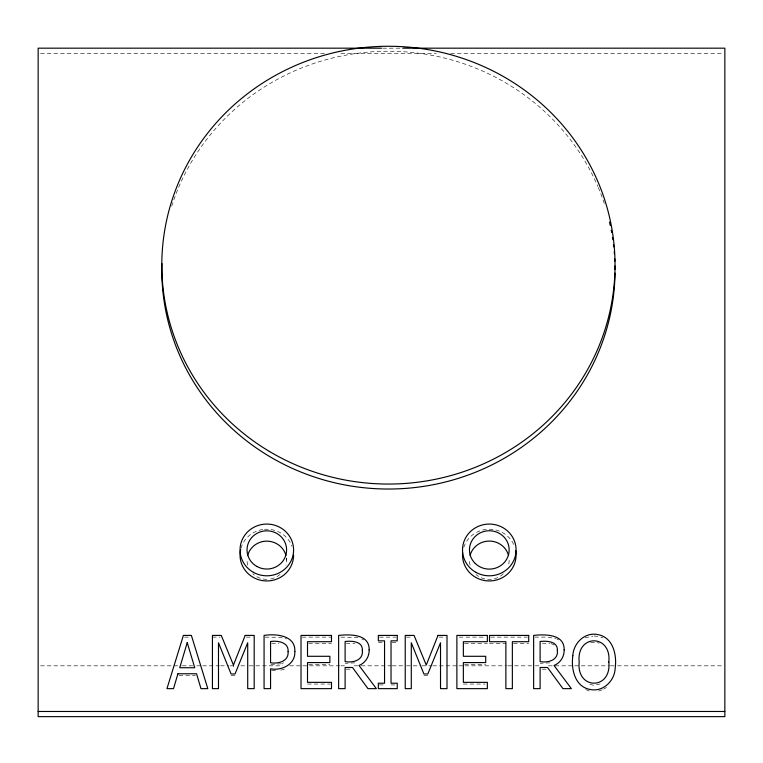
<?xml version="1.0" encoding="UTF-8"?>
<svg xmlns="http://www.w3.org/2000/svg" width="763" height="763" viewBox="0 0 763 763"><rect width="100%" height="100%" fill="white"/><g stroke="black" fill="none" stroke-linecap="round" stroke-linejoin="round"><path stroke-width="0.57" stroke-dasharray="3.81 2.86" d="M603.676 689.132L606.471 687.434M282.062 663.448L283.54 662.809M600.1 683.963L594.015 685.346L587.93 683.963M585.097 637.858L592.813 636.132M598.564 691.02L602.741 689.695M280.813 670.162L284.666 669.122M281.328 663.772L270.56 664.468M354.814 662.866L345.114 663.295M549.818 662.866L540.118 663.295M590.705 642.465L596.18 642.36M382.692 48.174L402.959 48.174M40.534 53.334L326.659 53.334M340.966 53.334L436.341 53.334M450.647 53.334L723.658 53.334M184.541 637.124L190.245 637.124M212.429 637.124L220.164 637.124M246.315 637.124L253.068 637.124M265.19 637.124L280.317 637.324L286.545 638.936M302.196 637.124L331.495 637.124M340.918 637.124L358.219 637.63M379.516 637.124L396.064 637.124M406.345 637.124L412.964 637.124M439.126 637.124L445.878 637.124M459.231 637.124L485.01 637.124M490.704 637.124L527.538 637.124M534.777 637.124L546.203 637.124L555.979 638.459M378.334 642.56L383.512 642.56M392.068 642.56L397.246 642.56M271.628 643.199L278.981 643.486M346.183 643.199L354.938 643.514M542.255 643.199L549.942 643.514M308.653 643.419L331.495 643.419M464.505 643.419L487.357 643.419M489.512 643.419L505.879 643.419M513.528 643.419L528.721 643.419M308.681 664.296L329.864 664.296M464.543 664.296L485.716 664.296M40.534 665.822L181.213 665.822M182.405 665.822L195.519 665.822M196.711 665.822L201.48 665.822M202.672 665.822L219.362 665.822M220.555 665.822L228.9 665.822M230.092 665.822L236.053 665.822M240.822 665.822L247.975 665.822M249.167 665.822L282.548 665.822M289.702 665.822L301.623 665.822M302.816 665.822L339.773 665.822M340.966 665.822L344.542 665.822M354.08 665.822L360.041 665.822M361.233 665.822L391.038 665.822M392.23 665.822L405.344 665.822M406.536 665.822L420.842 665.822M422.034 665.822L431.572 665.822M432.764 665.822L457.8 665.822M458.992 665.822L463.761 665.822M464.953 665.822L506.68 665.822M507.872 665.822L534.1 665.822M535.292 665.822L538.869 665.822M548.406 665.822L573.442 665.822M574.634 665.822L609.208 665.822M610.4 665.822L616.361 665.822M617.553 665.822L723.658 665.822M346.173 669.189L351.457 669.189M542.226 669.189L546.451 669.189M271.657 670.515L276.053 670.515M179.095 675.484L195.395 675.484M231.084 675.694L235.014 675.694M423.894 675.694L427.824 675.694M307.508 684.058L330.35 684.058M463.36 684.058L485.068 684.058M379.373 684.916L384.552 684.916M391.028 684.916L396.216 684.916M593.986 636.018L598.717 636.495M589.294 691.011L583.247 688.503M600.834 637.2L602.951 637.916M597.257 642.475L599.184 643.161M551.077 643.61L554.281 645.021M556.856 638.955L558.602 639.947M361.853 638.955L363.608 639.947M286.592 557.953L286.592 560.242M233.44 665.05L233.44 666.757M463.761 547.319A26.781 25.866 0 0 1 488.129 529.245A26.781 25.866 0 0 1 514.043 545.192M240.946 548.397A26.781 25.866 0 0 1 263.311 529.436M264.484 529.322A26.781 25.866 0 0 1 291.981 546.241M509.159 560.242A19.857 19.18 0 0 1 508.721 564.239M503.342 573.805A19.857 19.18 0 0 1 476.007 574.491M470.122 565.202A19.857 19.18 0 0 1 469.445 560.242M286.478 558.249A19.781 19.104 0 0 1 285.915 565.183M280.05 574.434A19.781 19.104 0 0 1 268.872 579.241M266.812 579.346A19.781 19.104 0 0 1 252.82 573.747M247.708 565.183A19.781 19.104 0 0 1 247.031 560.242M171.723 206.134A226.611 218.886 0 0 1 377.571 51.502A226.611 218.886 0 0 1 597.801 186.391M598.259 187.479A226.611 218.886 0 0 1 604.83 205.171"/><path stroke-width="1.14" d="M381.5 48.174L38.15 48.174L38.15 716.638L724.85 716.638L724.85 48.174L402.959 48.174M38.15 711.478L724.85 711.478M515.674 550.59A26.781 25.866 0 0 1 490.475 580.929A26.781 25.866 0 0 1 462.616 552.841M293.593 555.092A26.781 25.866 0 0 1 263.893 580.805A26.781 25.866 0 0 1 240.669 549.484M247.708 555.292A19.781 19.104 0 0 1 266.812 541.139A19.781 19.104 0 0 1 285.915 555.292M470.122 555.283A19.857 19.18 0 0 1 489.302 541.062A19.857 19.18 0 0 1 508.482 555.283M615.016 273.078A226.611 218.886 0 0 1 383.541 488.978A226.611 218.886 0 0 1 161.918 263.645M609.513 222.081A226.611 218.886 0 0 1 610.286 225.552M611.239 230.226A226.611 218.886 0 0 1 611.678 232.581M612.47 237.303A226.611 218.886 0 0 1 612.832 239.668M613.471 244.427A226.611 218.886 0 0 1 613.748 246.821M614.225 251.599A226.611 218.886 0 0 1 614.425 253.993M614.73 258.771A226.611 218.886 0 0 1 614.844 261.165M614.997 265.944A226.611 218.886 0 0 1 615.035 269.52M608.817 662.046C611.821 690.229 576.208 690.21 579.193 662.046C576.122 633.738 611.878 633.795 608.817 662.046M572.832 655.732C571.001 668.541 574.587 686.156 589.294 689.294C602.57 692.709 614.673 681.216 615.178 668.207C617 655.417 613.357 637.954 598.717 634.778C585.459 631.325 573.404 642.77 572.832 655.732M294.842 651.468C295.567 664.315 281.805 671.001 270.56 668.798L270.56 688.646L264.074 688.646L264.074 635.417C275.825 633.605 295.634 635.14 294.842 651.468M369.139 649.857C369.435 656.647 365.315 662.961 359.02 665.479L376.369 688.646L367.957 688.646L352.506 667.482L345.114 667.482L345.114 688.646L338.629 688.646L338.629 635.417C349.702 634.225 369.626 633.815 369.139 649.857M564.134 649.857C564.439 656.647 560.319 662.961 554.024 665.479L571.373 688.646L562.96 688.646L547.51 667.482L540.118 667.482L540.118 688.646L533.633 688.646L533.633 635.417C544.706 634.225 564.62 633.815 564.134 649.857M362.358 650.391C363.56 660.319 352.868 663.076 345.114 661.578L345.114 641.492C351.686 640.748 362.95 641.206 362.358 650.391M557.362 650.391C558.554 660.319 547.863 663.076 540.118 661.578L540.118 641.492C546.69 640.748 557.953 641.206 557.362 650.391M288.099 651.64C288.919 661.378 278.171 664.039 270.56 662.761L270.56 641.492C277.732 640.481 288.881 642.141 288.099 651.64M177.932 673.767L173.516 688.646L166.963 688.646L183.397 635.417L191.379 635.417L207.813 688.646L200.974 688.646L196.558 673.767L177.932 673.767M187.231 642.637L179.734 667.73L194.756 667.73L187.231 642.637M245.19 635.417L233.44 665.05L221.27 635.417L212.429 635.417L212.429 688.646L218.485 688.646L218.485 642.78L231.084 673.987L235.014 673.987L247.708 642.78L247.708 688.646L254.193 688.646L254.193 635.417L245.19 635.417M438 635.417L426.25 665.05L414.071 635.417L405.239 635.417L405.239 688.646L411.295 688.646L411.295 642.78L423.894 673.987L427.824 673.987L440.518 642.78L440.518 688.646L447.004 688.646L447.004 635.417L438 635.417M331.495 635.417L301.023 635.417L301.023 688.646L331.495 688.646L331.495 682.351L307.508 682.351L307.508 662.58L329.864 662.58L329.864 656.294L307.508 656.294L307.508 641.702L331.495 641.702L331.495 635.417M397.246 635.417L378.334 635.417L378.334 640.844L384.552 640.844L384.552 683.209L378.334 683.209L378.334 688.646L397.246 688.646L397.246 683.209L391.028 683.209L391.028 640.844L397.246 640.844L397.246 635.417M487.357 635.417L456.884 635.417L456.884 688.646L487.357 688.646L487.357 682.351L463.36 682.351L463.36 662.58L485.716 662.58L485.716 656.294L463.36 656.294L463.36 641.702L487.357 641.702L487.357 635.417M528.721 635.417L489.512 635.417L489.512 641.702L505.879 641.702L505.879 688.646L512.355 688.646L512.355 641.702L528.721 641.702L528.721 635.417M475.912 572.336A26.781 25.866 0 0 0 516.084 549.932A26.781 25.866 0 0 0 475.912 527.529A26.781 25.866 0 0 0 475.912 572.336M253.421 572.336A26.781 25.866 0 0 0 293.593 549.932A26.781 25.866 0 0 0 253.421 527.529A26.781 25.866 0 0 0 253.421 572.336M475.263 563.495A19.857 19.18 0 0 0 508.482 554.901A19.857 19.18 0 0 0 484.162 531.41A19.857 19.18 0 0 0 475.263 563.495M256.921 566.48A19.781 19.104 0 0 0 286.592 549.932A19.781 19.104 0 0 0 256.921 533.385A19.781 19.104 0 0 0 256.921 566.48M269.358 451.4A226.611 218.886 0 0 0 614.94 271.647A226.611 218.886 0 0 0 280.984 72.437A226.611 218.886 0 0 0 269.358 451.4"/></g></svg>
